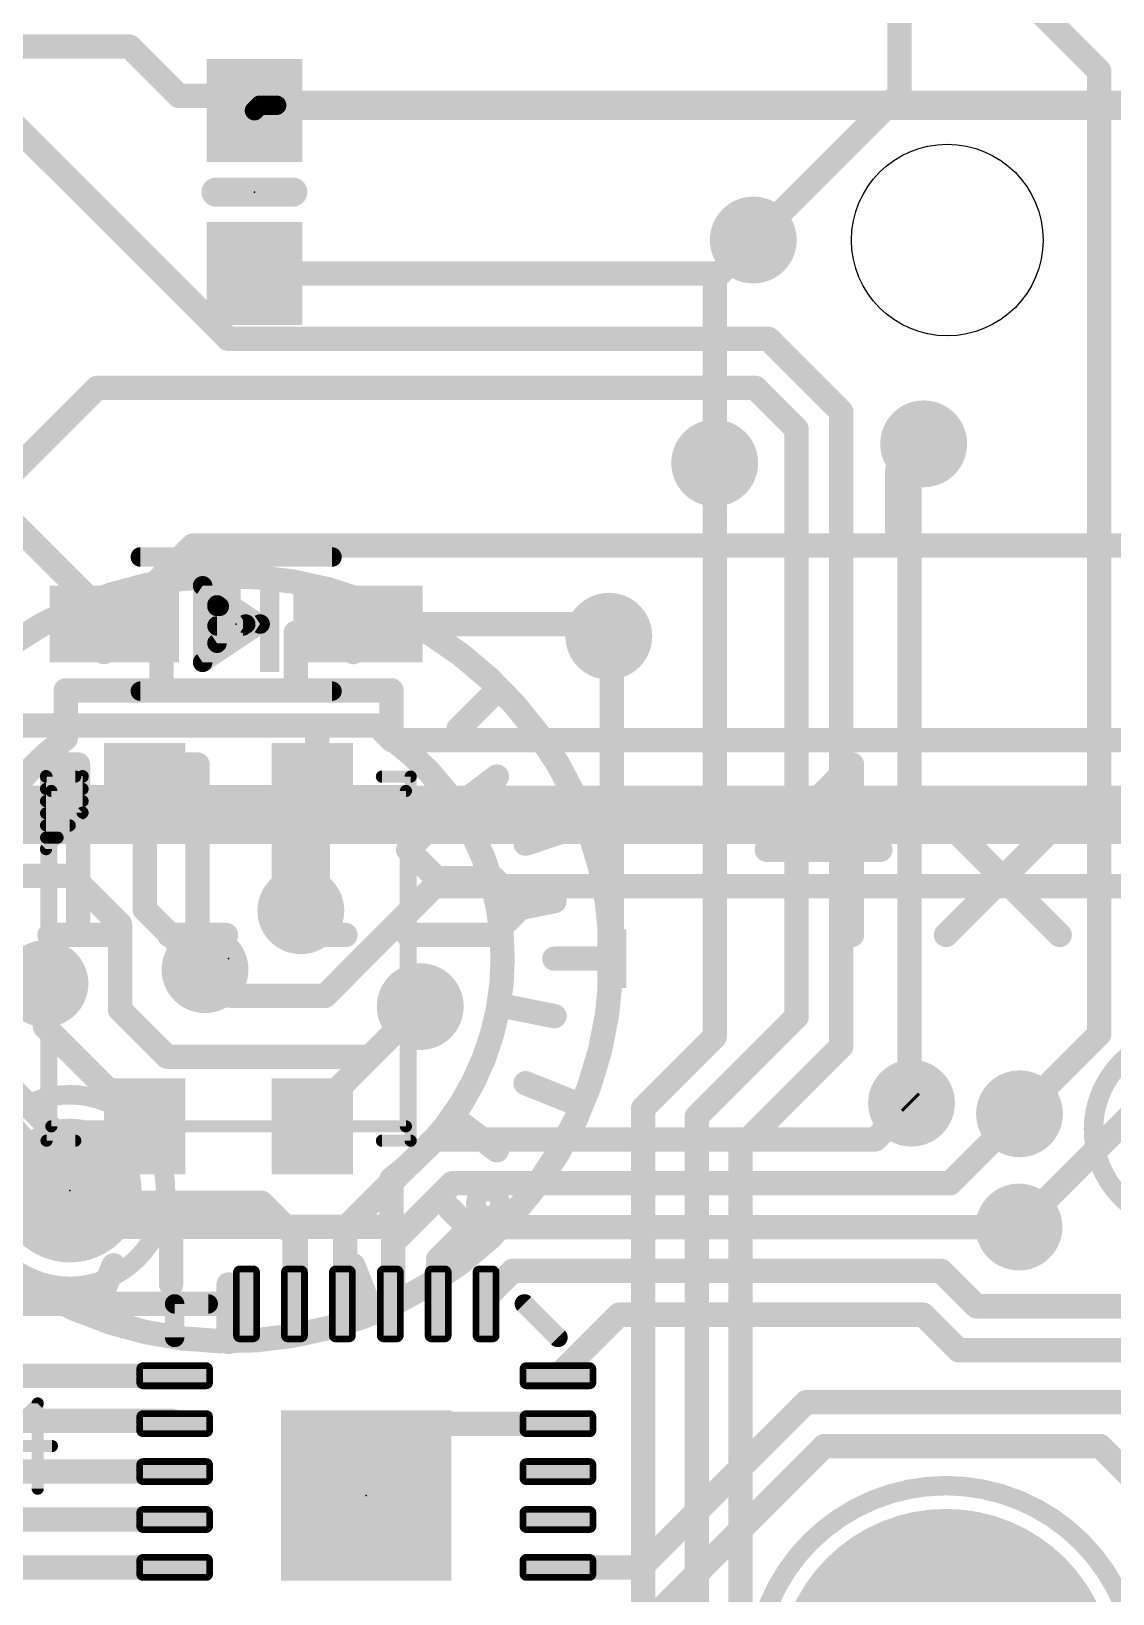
# Model space of a CAD drawing. Extents: x -30.6 to 30.6, y -30.6 to 30.6.
# Drawn here: x 5.44 to 16.73, y 0.87 to 17.18 of the extents above; entities that cross this region are included whole.
import ezdxf

# ---------------------------------------------------------------- set-up
doc = ezdxf.new("R2010")
doc.units = 0
for name, color, linetype in [('1', 12, 'CONTINUOUS'), ('16', 5, 'CONTINUOUS'), ('17', 110, 'CONTINUOUS'), ('18', 110, 'CONTINUOUS'), ('20', 53, 'CONTINUOUS'), ('21', 40, 'CONTINUOUS'), ('22', 53, 'CONTINUOUS'), ('23', 40, 'CONTINUOUS'), ('24', 6, 'CONTINUOUS')]:
    doc.layers.add(name, color=color, linetype=linetype)

# ---------------------------------------------------------------- blocks, each defined once
blk = doc.blocks.new('RECT')
blk.add_solid([(-0.5, -0.5), (0.5, -0.5), (-0.5, 0.5), (0.5, 0.5)])
blk = doc.blocks.new('RECT128000X44800R50')
at = {"const_width": 0.07}
blk.add_lwpolyline([(0.365, -0.07), (0.365, 0.07, 0.4142), (0.33, 0.105), (-0.33, 0.105, 0.4142), (-0.365, 0.07), (-0.365, -0.07, 0.4142), (-0.33, -0.105), (0.33, -0.105, 0.4142)], format="xyb", close=True, dxfattribs=at)
blk.add_solid([(-0.3475, -0.0875), (0.3475, -0.0875), (-0.3475, 0.0875), (0.3475, 0.0875)])
blk = doc.blocks.new('PIE')
at = {"const_width": 0.5}
blk.add_lwpolyline([(0, -0.25, 1), (0, 0.25, 1), (0, -0.25)], format="xyb", dxfattribs=at)
blk = doc.blocks.new('ROUNDP')
at = {"const_width": 0.5}
blk.add_lwpolyline([(0, -0.25, 1), (0, 0.25, 1), (0, -0.25)], format="xyb", dxfattribs=at)
blk = doc.blocks.new('ROUNDV')
at = {"const_width": 0.5}
blk.add_lwpolyline([(0, -0.25, 1), (0, 0.25, 1), (0, -0.25)], format="xyb", dxfattribs=at)

msp = doc.modelspace()

# ---------------------------------------------------------------- linework, layer by layer
at = {"layer": '1'}
for points, const_width in [([(6.467, 17.018), (-4.576, 17.018)], 0.254), ([(6.98, 16.505), (6.467, 17.018)], 0.254), ([(7.7136, 16.4064), (7.615, 16.505)], 0.3048), ([(7.615, 16.505), (6.98, 16.505)], 0.254), ([(8.001, 16.4064), (7.7136, 16.4064)], 0.3048), ([(7.77, 16.35), (7.8264, 16.4064)], 0.2032), ([(7.8264, 16.4064), (8.001, 16.4064)], 0.2032), ([(22.5826, 16.4064), (8.001, 16.4064)], 0.3048), ([(12.626, 14.65), (12.976, 15)], 0.254), ([(7.77, 14.65), (12.626, 14.65)], 0.254), ([(12.573, 14.597), (12.626, 14.65)], 0.254), ([(12.573, 12.6728), (12.573, 14.597)], 0.254), ([(14.478, 12.597), (14.754, 12.873)], 0.254), ([(14.478, 11.811), (14.478, 12.597)], 0.254), ([(5.1978, 12.1032), (6.309, 10.992)], 0.254), ([(7.128, 11.811), (6.309, 10.992)], 0.254), ([(14.478, 11.811), (7.128, 11.811)], 0.254), ([(14.478, 11.811), (20.506, 11.811)], 0.254), ([(8.849, 10.992), (11.341, 10.992)], 0.254), ([(11.341, 10.992), (11.468, 10.865)], 0.254), ([(9.0536, 9.9318), (-8.1022, 9.9318)], 0.254), ([(9.2064, 9.779), (9.0536, 9.9318)], 0.254), ([(23.6906, 9.779), (9.2064, 9.779)], 0.254), ([(1.2914, 9), (8.255, 9)], 0.6096), ([(8.255, 9), (8.254, 8.999)], 0.6096), ([(8.254, 8.999), (8.254, 8)], 0.6096), ([(8.255, 9), (22.23, 9)], 0.6096), ([(5.859, 8.365), (-5.3345, 8.365)], 0.254), ([(5.859, 8.365), (6.3668, 7.8572)], 0.254), ([(8.7166, 7.3245), (9.6471, 8.255)], 0.254), ([(9.6471, 8.255), (20.955, 8.255)], 0.254), ([(6.3668, 7.8572), (6.3668, 6.9682)], 0.254), ([(7.254, 7.3854), (7.5274, 7.112)], 0.254), ([(8.509, 7.112), (8.7166, 7.3196)], 0.254), ([(8.7166, 7.3196), (8.7166, 7.3245)], 0.254), ([(7.5274, 7.112), (8.509, 7.112)], 0.254), ([(6.3668, 6.9682), (6.858, 6.477)], 0.254), ([(8.977, 6.477), (9.5, 7)], 0.254), ([(6.2972, 5.08), (4.7662, 6.611)], 0.254), ([(6.858, 6.477), (8.977, 6.477)], 0.254), ([(14.2484, 5.6134), (14.627, 5.992)], 0.254), ([(15.0292, 5.1562), (15.754, 5.881)], 0.254), ([(8.7168, 4.6859), (9.6443, 5.6134)], 0.254), ([(9.6443, 5.6134), (14.2484, 5.6134)], 0.254), ([(9.2168, 4.5393), (9.8337, 5.1562)], 0.254), ([(9.8337, 5.1562), (15.0292, 5.1562)], 0.254), ([(5.842, 5.08), (6.2972, 5.08)], 0.254), ([(6.2972, 5.08), (6.4242, 4.953)], 0.254), ([(7.841, 4.953), (6.4242, 4.953)], 0.254), ([(8.187, 4.607), (7.841, 4.953)], 0.254), ([(8.187, 3.897), (8.187, 4.607)], 0.254), ([(8.7168, 3.9268), (8.7168, 4.6859)], 0.254), ([(9.687, 4.363), (9.9512, 4.6272)], 0.254), ([(9.9512, 4.6272), (9.9612, 4.6272)], 0.254), ([(9.9612, 4.6272), (10.033, 4.699)], 0.254), ([(10.033, 4.699), (15.748, 4.699)], 0.254), ([(9.2168, 3.9268), (9.2168, 4.5393)], 0.254), ([(9.687, 3.897), (9.687, 4.363)], 0.254), ([(10.187, 3.964), (10.4648, 4.2418)], 0.254), ([(10.4648, 4.2418), (14.9352, 4.2418)], 0.254), ([(14.9352, 4.2418), (15.3054, 3.8716)], 0.254), ([(10.187, 3.897), (10.187, 3.964)], 0.254), ([(7.687, 3.897), (5.3096, 3.897)], 0.254), ([(8.687, 3.897), (8.7168, 3.9268)], 0.254), ([(9.187, 3.897), (9.2168, 3.9268)], 0.254), ([(15.3054, 3.8716), (17.1096, 3.8716)], 0.254), ([(10.937, 3.147), (11.5746, 3.7846)], 0.254), ([(11.5746, 3.7846), (14.7458, 3.7846)], 0.254), ([(14.7458, 3.7846), (15.116, 3.4144)], 0.254), ([(15.116, 3.4144), (18.3953, 3.4144)], 0.254), ([(5.2206, 3.147), (6.937, 3.147)], 0.254), ([(11.8034, 1.147), (13.5266, 2.8702)], 0.254), ([(13.5266, 2.8702), (19.7738, 2.8702)], 0.254), ([(6.9072, 2.6768), (5.0442, 2.6768)], 0.254), ([(6.937, 2.647), (6.9072, 2.6768)], 0.254), ([(9.759, 2.647), (9.017, 1.905)], 0.254), ([(10.937, 2.647), (9.759, 2.647)], 0.254), ([(11.95, 0.647), (13.716, 2.413)], 0.254), ([(13.716, 2.413), (16.596, 2.413)], 0.254), ([(16.596, 2.413), (18.612, 0.397)], 0.254), ([(6.937, 2.147), (4.9275, 2.147)], 0.254), ([(6.937, 1.647), (4.322, 1.647)], 0.254), ([(6.937, 1.147), (4.387, 1.147)], 0.254), ([(10.937, 1.147), (11.8034, 1.147)], 0.254)]:
    msp.add_lwpolyline(points, dxfattribs=dict(at, const_width=const_width))
for points, const_width in [([(6.5119, 17.0629, 1), (6.4221, 16.9731)], 0.127), ([(6.467, 16.9545, 1), (6.467, 17.0815)], 0.127), ([(7.6689, 16.5589, 1), (7.5611, 16.4511)], 0.1524), ([(6.98, 16.5685, 1), (6.98, 16.4415)], 0.127), ([(6.9351, 16.4601, 1), (7.0249, 16.5499)], 0.127), ([(7.615, 16.4415, 1), (7.615, 16.5685)], 0.127), ([(7.7136, 16.4826, 1), (7.7136, 16.3302)], 0.1524), ([(7.6597, 16.3525, 1), (7.7675, 16.4603)], 0.1524), ([(7.8264, 16.4572, 1), (7.8264, 16.3556)], 0.1016), ([(7.8623, 16.3705, 1), (7.7905, 16.4423)], 0.1016), ([(8.001, 16.4826, 1), (8.001, 16.3302)], 0.1524), ([(8.001, 16.3302, 1), (8.001, 16.4826)], 0.1524), ([(8.001, 16.3556, 1), (8.001, 16.4572)], 0.1016), ([(7.7341, 16.3859, 1), (7.8059, 16.3141)], 0.1016), ([(13.0209, 14.9551, 1), (12.9311, 15.0449)], 0.127), ([(7.77, 14.7135, 1), (7.77, 14.5865)], 0.127), ([(12.6365, 14.597, 1), (12.5095, 14.597)], 0.127), ([(12.5281, 14.6419, 1), (12.6179, 14.5521)], 0.127), ([(12.5811, 14.6949, 1), (12.6709, 14.6051)], 0.127), ([(12.6709, 14.6051, 1), (12.5811, 14.6949)], 0.127), ([(12.626, 14.5865, 1), (12.626, 14.7135)], 0.127), ([(14.7989, 12.8281, 1), (14.7091, 12.9179)], 0.127), ([(12.5095, 12.6728, 1), (12.6365, 12.6728)], 0.127), ([(14.5415, 12.597, 1), (14.4145, 12.597)], 0.127), ([(14.4331, 12.6419, 1), (14.5229, 12.5521)], 0.127), ([(7.128, 11.8745, 1), (7.128, 11.7475)], 0.127), ([(7.1729, 11.7661, 1), (7.0831, 11.8559)], 0.127), ([(14.478, 11.8745, 1), (14.478, 11.7475)], 0.127), ([(14.478, 11.7475, 1), (14.478, 11.8745)], 0.127), ([(14.4145, 11.811, 1), (14.5415, 11.811)], 0.127), ([(6.2641, 11.0369, 1), (6.3539, 10.9471)], 0.127), ([(6.2641, 10.9471, 1), (6.3539, 11.0369)], 0.127), ([(8.849, 11.0555, 1), (8.849, 10.9285)], 0.127), ([(11.3859, 11.0369, 1), (11.2961, 10.9471)], 0.127), ([(11.341, 10.9285, 1), (11.341, 11.0555)], 0.127), ([(11.4231, 10.8201, 1), (11.5129, 10.9099)], 0.127), ([(9.0985, 9.9767, 1), (9.0087, 9.8869)], 0.127), ([(9.0536, 9.8683, 1), (9.0536, 9.9953)], 0.127), ([(9.2064, 9.8425, 1), (9.2064, 9.7155)], 0.127), ([(9.1615, 9.7341, 1), (9.2513, 9.8239)], 0.127), ([(8.4064, 8.999, 1), (8.1016, 8.999)], 0.3048), ([(8.255, 9.1524, 1), (8.255, 8.8476)], 0.3048), ([(8.3628, 8.8922, 1), (8.1472, 9.1078)], 0.3048), ([(8.255, 8.8476, 1), (8.255, 9.1524)], 0.3048), ([(8.1462, 9.1068, 1), (8.3618, 8.8912)], 0.3048), ([(5.9039, 8.4099, 1), (5.8141, 8.3201)], 0.127), ([(5.859, 8.3015, 1), (5.859, 8.4285)], 0.127), ([(9.6471, 8.3185, 1), (9.6471, 8.1915)], 0.127), ([(9.692, 8.2101, 1), (9.6022, 8.2999)], 0.127), ([(8.1016, 8, 1), (8.4064, 8)], 0.3048), ([(6.4303, 7.8572, 1), (6.3033, 7.8572)], 0.127), ([(6.3219, 7.8123, 1), (6.4117, 7.9021)], 0.127), ([(7.2989, 7.4303, 1), (7.2091, 7.3405)], 0.127), ([(8.7801, 7.3245, 1), (8.6531, 7.3245)], 0.127), ([(8.6717, 7.3694, 1), (8.7615, 7.2796)], 0.127), ([(8.6531, 7.3196, 1), (8.7801, 7.3196)], 0.127), ([(8.7615, 7.2747, 1), (8.6717, 7.3645)], 0.127), ([(7.5274, 7.1755, 1), (7.5274, 7.0485)], 0.127), ([(7.4825, 7.0671, 1), (7.5723, 7.1569)], 0.127), ([(8.4641, 7.1569, 1), (8.5539, 7.0671)], 0.127), ([(8.509, 7.0485, 1), (8.509, 7.1755)], 0.127), ([(6.4117, 7.0131, 1), (6.3219, 6.9233)], 0.127), ([(6.3033, 6.9682, 1), (6.4303, 6.9682)], 0.127), ([(9.5449, 6.9551, 1), (9.4551, 7.0449)], 0.127), ([(6.858, 6.5405, 1), (6.858, 6.4135)], 0.127), ([(6.8131, 6.4321, 1), (6.9029, 6.5219)], 0.127), ([(8.9321, 6.5219, 1), (9.0219, 6.4321)], 0.127), ([(8.977, 6.4135, 1), (8.977, 6.5405)], 0.127), ([(14.6719, 5.9471, 1), (14.5821, 6.0369)], 0.127), ([(15.7989, 5.8361, 1), (15.7091, 5.9259)], 0.127), ([(9.6443, 5.6769, 1), (9.6443, 5.5499)], 0.127), ([(9.6892, 5.5685, 1), (9.5994, 5.6583)], 0.127), ([(14.2035, 5.6583, 1), (14.2933, 5.5685)], 0.127), ([(14.2484, 5.5499, 1), (14.2484, 5.6769)], 0.127), ([(9.8337, 5.2197, 1), (9.8337, 5.0927)], 0.127), ([(9.8786, 5.1113, 1), (9.7887, 5.2011)], 0.127), ([(14.9843, 5.2011, 1), (15.0741, 5.1113)], 0.127), ([(15.0292, 5.0927, 1), (15.0292, 5.2197)], 0.127), ([(5.842, 5.1435, 1), (5.842, 5.0165)], 0.127), ([(6.3421, 5.1249, 1), (6.2523, 5.0351)], 0.127), ([(6.2523, 5.0351, 1), (6.3421, 5.1249)], 0.127), ([(6.2972, 5.0165, 1), (6.2972, 5.1435)], 0.127), ([(6.4242, 5.0165, 1), (6.4242, 4.8895)], 0.127), ([(6.3793, 4.9081, 1), (6.4691, 4.9979)], 0.127), ([(7.8859, 4.9979, 1), (7.7961, 4.9081)], 0.127), ([(7.841, 4.8895, 1), (7.841, 5.0165)], 0.127), ([(8.2505, 4.607, 1), (8.1235, 4.607)], 0.127), ([(8.7803, 4.6859, 1), (8.6533, 4.6859)], 0.127), ([(8.6719, 4.7308, 1), (8.7617, 4.641)], 0.127), ([(9.9512, 4.6907, 1), (9.9512, 4.5637)], 0.127), ([(9.9163, 4.6721, 1), (10.0061, 4.5823)], 0.127), ([(9.9961, 4.5823, 1), (9.9063, 4.6721)], 0.127), ([(9.9612, 4.5637, 1), (9.9612, 4.6907)], 0.127), ([(10.033, 4.7625, 1), (10.033, 4.6355)], 0.127), ([(10.0779, 4.6541, 1), (9.9881, 4.7439)], 0.127), ([(15.748, 4.6355, 1), (15.748, 4.7625)], 0.127), ([(8.1421, 4.5621, 1), (8.2319, 4.6519)], 0.127), ([(9.2803, 4.5393, 1), (9.1533, 4.5393)], 0.127), ([(9.1719, 4.5843, 1), (9.2617, 4.4944)], 0.127), ([(9.7505, 4.363, 1), (9.6235, 4.363)], 0.127), ([(9.6421, 4.4079, 1), (9.7319, 4.3181)], 0.127), ([(10.4648, 4.3053, 1), (10.4648, 4.1783)], 0.127), ([(10.5097, 4.1969, 1), (10.4199, 4.2867)], 0.127), ([(14.9801, 4.2867, 1), (14.8903, 4.1969)], 0.127), ([(14.9352, 4.1783, 1), (14.9352, 4.3053)], 0.127), ([(10.2505, 3.964, 1), (10.1235, 3.964)], 0.127), ([(7.687, 3.8335, 1), (7.687, 3.9605)], 0.127), ([(8.1235, 3.897, 1), (8.2505, 3.897)], 0.127), ([(8.6421, 3.9419, 1), (8.7319, 3.8521)], 0.127), ([(8.6533, 3.9268, 1), (8.7803, 3.9268)], 0.127), ([(8.7617, 3.8819, 1), (8.6719, 3.9717)], 0.127), ([(9.1421, 3.9419, 1), (9.2319, 3.8521)], 0.127), ([(9.1533, 3.9268, 1), (9.2803, 3.9268)], 0.127), ([(9.2617, 3.8819, 1), (9.1719, 3.9717)], 0.127), ([(9.6235, 3.897, 1), (9.7505, 3.897)], 0.127), ([(10.1421, 4.0089, 1), (10.2319, 3.9191)], 0.127), ([(10.1235, 3.897, 1), (10.2505, 3.897)], 0.127), ([(15.3054, 3.9351, 1), (15.3054, 3.8081)], 0.127), ([(15.2605, 3.8267, 1), (15.3503, 3.9165)], 0.127), ([(11.5746, 3.8481, 1), (11.5746, 3.7211)], 0.127), ([(11.6195, 3.7397, 1), (11.5297, 3.8295)], 0.127), ([(14.7907, 3.8295, 1), (14.7009, 3.7397)], 0.127), ([(14.7458, 3.7211, 1), (14.7458, 3.8481)], 0.127), ([(15.116, 3.4779, 1), (15.116, 3.3509)], 0.127), ([(15.0711, 3.3695, 1), (15.1609, 3.4593)], 0.127), ([(6.937, 3.0835, 1), (6.937, 3.2105)], 0.127), ([(10.8921, 3.1919, 1), (10.9819, 3.1021)], 0.127), ([(13.5266, 2.9337, 1), (13.5266, 2.8067)], 0.127), ([(13.5715, 2.8253, 1), (13.4817, 2.9151)], 0.127), ([(6.9521, 2.7217, 1), (6.8623, 2.6319)], 0.127), ([(6.9072, 2.6133, 1), (6.9072, 2.7403)], 0.127), ([(9.759, 2.7105, 1), (9.759, 2.5835)], 0.127), ([(9.8039, 2.6021, 1), (9.7141, 2.6919)], 0.127), ([(10.937, 2.5835, 1), (10.937, 2.7105)], 0.127), ([(6.8921, 2.6021, 1), (6.9819, 2.6919)], 0.127), ([(13.716, 2.4765, 1), (13.716, 2.3495)], 0.127), ([(13.7609, 2.3681, 1), (13.6711, 2.4579)], 0.127), ([(16.6409, 2.4579, 1), (16.5511, 2.3681)], 0.127), ([(16.596, 2.3495, 1), (16.596, 2.4765)], 0.127), ([(6.937, 2.0835, 1), (6.937, 2.2105)], 0.127), ([(8.9721, 1.9499, 1), (9.0619, 1.8601)], 0.127), ([(6.937, 1.5835, 1), (6.937, 1.7105)], 0.127), ([(6.937, 1.0835, 1), (6.937, 1.2105)], 0.127), ([(10.937, 1.2105, 1), (10.937, 1.0835)], 0.127), ([(11.7585, 1.1919, 1), (11.8483, 1.1021)], 0.127), ([(11.8034, 1.0835, 1), (11.8034, 1.2105)], 0.127)]:
    msp.add_lwpolyline(points, format="xyb", dxfattribs=dict(at, const_width=const_width))
at = {"layer": '16'}
for points, const_width in [([(14.5, 27.476), (14.5, 16.524)], 0.254), ([(16.5856, 16.7634), (15.5, 17.849)], 0.254), ([(7.493, 13.97), (4.5212, 16.9418)], 0.254), ([(16.5856, 6.7126), (16.5856, 16.7634)], 0.254), ([(14.5, 16.524), (12.976, 15)], 0.254), ([(13.1312, 13.97), (7.493, 13.97)], 0.254), ([(13.8932, 13.208), (13.1312, 13.97)], 0.254), ([(6.1268, 13.4562), (3.937, 11.2664)], 0.254), ([(12.9984, 13.4562), (6.1268, 13.4562)], 0.254), ([(13.4274, 13.0272), (12.9984, 13.4562)], 0.254), ([(13.8932, 6.5847), (13.8932, 13.208)], 0.254), ([(13.4274, 6.8926), (13.4274, 13.0272)], 0.254), ([(14.6044, 12.7234), (14.754, 12.873)], 0.254), ([(12.573, 6.6847), (12.573, 12.6728)], 0.254), ([(14.6044, 6.0146), (14.6044, 12.7234)], 0.254), ([(7.5, 11.5), (7.5, 10.9)], 0.254), ([(6, 11.2), (6.2, 10.7)], 0.254), ([(9, 11.2), (8.8, 10.7)], 0.254), ([(6.8, 10.3), (6.8, 10.9)], 0.254), ([(8.2, 10.3), (8.2, 10.9)], 0.254), ([(11.5, 10.833), (11.468, 10.865)], 0.254), ([(11.5, 7.5), (11.5, 10.833)], 0.254), ([(5.8, 9.8), (5.8, 10.3)], 0.254), ([(6.8, 10.3), (5.8, 10.3)], 0.254), ([(8.2, 10.3), (6.8, 10.3)], 0.254), ([(9.2, 10.3), (8.2, 10.3)], 0.254), ([(9.2, 9.8), (9.2, 10.3)], 0.254), ([(10.3, 10.3), (9.9, 9.9)], 0.254), ([(8.375, 9.25), (8.254, 9.129)], 0.6096), ([(9.9, 9.1), (10.3, 9.4)], 0.254), ([(6.625, 9.25), (6.625, 8.0144)], 0.254), ([(8.254, 9.129), (8.254, 8)], 0.6096), ([(11.2, 8.9), (10.6, 8.7)], 0.254), ([(10.4, 8), (10.9, 8.1)], 0.254), ([(6.625, 8.0144), (7.254, 7.3854)], 0.254), ([(11.5, 7.5), (10.9, 7.5)], 0.254), ([(5.5834, 6.7916), (5.5834, 7.239)], 0.254), ([(9.5, 7), (8.375, 5.875)], 0.254), ([(10.4, 7), (10.9, 6.9)], 0.254), ([(12.3858, 5.8509), (13.4274, 6.8926)], 0.254), ([(6.625, 5.75), (5.5834, 6.7916)], 0.254), ([(12.573, 6.6847), (11.827, 5.9387)], 0.254), ([(12.843, 5.5345), (13.8932, 6.5847)], 0.254), ([(15.754, 5.881), (16.5856, 6.7126)], 0.254), ([(11.1, 6), (10.6, 6.2)], 0.254), ([(11.827, 5.9387), (11.827, 0.0865)], 0.254), ([(14.627, 5.992), (14.6044, 6.0146)], 0.254), ([(15.748, 4.699), (17.0428, 5.9938)], 0.254), ([(8.375, 5.875), (8.375, 5.75)], 0.254), ([(9.9, 5.8), (10.3, 5.5)], 0.254), ([(12.3858, 5.8509), (12.3858, -1.458)], 0.254), ([(12.843, -1.0147), (12.843, 5.5345)], 0.254), ([(5.8, 5.2), (5.8, 4.7)], 0.254), ([(9.2, 5.2), (9.2, 4.7)], 0.254), ([(10.1, 4.6), (9.8, 4.9)], 0.254), ([(6.9, 4.7), (5.8, 4.7)], 0.254), ([(8.2, 4.7), (6.9, 4.7)], 0.254), ([(6.9, 4.7), (6.9, 4.1)], 0.254), ([(9.2, 4.7), (8.2, 4.7)], 0.254), ([(8.2, 4.7), (8.2, 4.1)], 0.254), ([(6.1, 3.8), (6.3, 4.3)], 0.254), ([(9, 3.8), (8.8, 4.3)], 0.254), ([(7.5, 3.5), (7.5, 4.1)], 0.254)]:
    msp.add_lwpolyline(points, dxfattribs=dict(at, const_width=const_width))
for points, const_width in [([(16.6491, 16.7634, 1), (16.5221, 16.7634)], 0.127), ([(16.5407, 16.7185, 1), (16.6305, 16.8083)], 0.127), ([(14.5449, 16.4791, 1), (14.4551, 16.5689)], 0.127), ([(14.4365, 16.524, 1), (14.5635, 16.524)], 0.127), ([(12.9311, 15.0449, 1), (13.0209, 14.9551)], 0.127), ([(7.493, 14.0335, 1), (7.493, 13.9065)], 0.127), ([(7.4481, 13.9251, 1), (7.5379, 14.0149)], 0.127), ([(13.1761, 14.0149, 1), (13.0863, 13.9251)], 0.127), ([(13.1312, 13.9065, 1), (13.1312, 14.0335)], 0.127), ([(6.1268, 13.5197, 1), (6.1268, 13.3927)], 0.127), ([(6.1717, 13.4113, 1), (6.0819, 13.5011)], 0.127), ([(13.0433, 13.5011, 1), (12.9535, 13.4113)], 0.127), ([(12.9984, 13.3927, 1), (12.9984, 13.5197)], 0.127), ([(13.9567, 13.208, 1), (13.8297, 13.208)], 0.127), ([(13.8483, 13.1631, 1), (13.9381, 13.2529)], 0.127), ([(13.4909, 13.0272, 1), (13.3639, 13.0272)], 0.127), ([(13.3825, 12.9823, 1), (13.4723, 13.0721)], 0.127), ([(14.7989, 12.8281, 1), (14.7091, 12.9179)], 0.127), ([(12.6365, 12.6728, 1), (12.5095, 12.6728)], 0.127), ([(14.6679, 12.7234, 1), (14.5409, 12.7234)], 0.127), ([(14.5595, 12.7683, 1), (14.6493, 12.6785)], 0.127), ([(3.8, 6, 5.1283), (3.8, 9)], 0.254), ([(7.5635, 11.5, 1), (7.4365, 11.5)], 0.127), ([(6.059, 11.2236, 1), (5.941, 11.1764)], 0.127), ([(9.059, 11.1764, 1), (8.941, 11.2236)], 0.127), ([(6.8635, 10.9, 1), (6.7365, 10.9)], 0.127), ([(7.4365, 10.9, 1), (7.5635, 10.9)], 0.127), ([(8.2635, 10.9, 1), (8.1365, 10.9)], 0.127), ([(11.5129, 10.9099, 1), (11.4231, 10.8201)], 0.127), ([(11.5635, 10.833, 1), (11.4365, 10.833)], 0.127), ([(11.4551, 10.7881, 1), (11.5449, 10.8779)], 0.127), ([(6.141, 10.6764, 1), (6.259, 10.7236)], 0.127), ([(8.741, 10.7236, 1), (8.859, 10.6764)], 0.127), ([(5.8635, 10.3, 1), (5.7365, 10.3)], 0.127), ([(5.8, 10.3635, 1), (5.8, 10.2365)], 0.127), ([(6.8, 10.3635, 1), (6.8, 10.2365)], 0.127), ([(6.7365, 10.3, 1), (6.8635, 10.3)], 0.127), ([(6.8, 10.2365, 1), (6.8, 10.3635)], 0.127), ([(8.2, 10.3635, 1), (8.2, 10.2365)], 0.127), ([(8.1365, 10.3, 1), (8.2635, 10.3)], 0.127), ([(8.2, 10.2365, 1), (8.2, 10.3635)], 0.127), ([(9.2635, 10.3, 1), (9.1365, 10.3)], 0.127), ([(9.2, 10.2365, 1), (9.2, 10.3635)], 0.127), ([(10.3449, 10.2551, 1), (10.2551, 10.3449)], 0.127), ([(9.8551, 9.9449, 1), (9.9449, 9.8551)], 0.127), ([(5.8, 9.8, 0.5044), (5.8, 5.2)], 0.254), ([(5.7365, 9.8, 1), (5.8635, 9.8)], 0.127), ([(5.8377, 9.7489, 1), (5.7623, 9.8511)], 0.127), ([(9.2, 5.2, 0.5044), (9.2, 9.8)], 0.254), ([(9.2377, 9.8511, 1), (9.1623, 9.7489)], 0.127), ([(9.1365, 9.8, 1), (9.2635, 9.8)], 0.127), ([(8.4828, 9.1422, 1), (8.2672, 9.3578)], 0.3048), ([(10.3381, 9.3492, 1), (10.2619, 9.4508)], 0.127), ([(6.6885, 9.25, 1), (6.5615, 9.25)], 0.127), ([(8.1462, 9.2368, 1), (8.3618, 9.0212)], 0.3048), ([(8.4064, 9.129, 1), (8.1016, 9.129)], 0.3048), ([(9.8619, 9.1508, 1), (9.9381, 9.0492)], 0.127), ([(11.2201, 8.8398, 1), (11.1799, 8.9602)], 0.127), ([(10.5799, 8.7602, 1), (10.6201, 8.6398)], 0.127), ([(10.9125, 8.0377, 1), (10.8875, 8.1623)], 0.127), ([(6.6699, 8.0593, 1), (6.5801, 7.9695)], 0.127), ([(6.5615, 8.0144, 1), (6.6885, 8.0144)], 0.127), ([(8.1016, 8, 1), (8.4064, 8)], 0.3048), ([(10.3875, 8.0623, 1), (10.4125, 7.9377)], 0.127), ([(10.9, 7.5635, 1), (10.9, 7.4365)], 0.127), ([(11.4365, 7.5, 1), (11.5635, 7.5)], 0.127), ([(11.5, 7.4365, 1), (11.5, 7.5635)], 0.127), ([(5.6469, 7.239, 1), (5.5199, 7.239)], 0.127), ([(7.2091, 7.3405, 1), (7.2989, 7.4303)], 0.127), ([(9.5449, 6.9551, 1), (9.4551, 7.0449)], 0.127), ([(10.4125, 7.0623, 1), (10.3875, 6.9377)], 0.127), ([(10.8875, 6.8377, 1), (10.9125, 6.9623)], 0.127), ([(13.4723, 6.8477, 1), (13.3825, 6.9375)], 0.127), ([(5.6283, 6.8365, 1), (5.5385, 6.7467)], 0.127), ([(5.5199, 6.7916, 1), (5.6469, 6.7916)], 0.127), ([(13.3639, 6.8926, 1), (13.4909, 6.8926)], 0.127), ([(12.5095, 6.6847, 1), (12.6365, 6.6847)], 0.127), ([(12.6179, 6.6398, 1), (12.5281, 6.7296)], 0.127), ([(13.9381, 6.5398, 1), (13.8483, 6.6296)], 0.127), ([(16.5221, 6.7126, 1), (16.6491, 6.7126)], 0.127), ([(16.6305, 6.6677, 1), (16.5407, 6.7575)], 0.127), ([(13.8297, 6.5847, 1), (13.9567, 6.5847)], 0.127), ([(10.6236, 6.259, 1), (10.5764, 6.141)], 0.127), ([(11.0764, 5.941, 1), (11.1236, 6.059)], 0.127), ([(11.8905, 5.9387, 1), (11.7635, 5.9387)], 0.127), ([(11.7821, 5.9836, 1), (11.8719, 5.8938)], 0.127), ([(14.6493, 6.0595, 1), (14.5595, 5.9697)], 0.127), ([(14.5409, 6.0146, 1), (14.6679, 6.0146)], 0.127), ([(14.5821, 5.9471, 1), (14.6719, 6.0369)], 0.127), ([(8.4385, 5.875, 1), (8.3115, 5.875)], 0.127), ([(8.3301, 5.9199, 1), (8.4199, 5.8301)], 0.127), ([(9.9381, 5.8508, 1), (9.8619, 5.7492)], 0.127), ([(12.4493, 5.8509, 1), (12.3223, 5.8509)], 0.127), ([(12.3409, 5.8958, 1), (12.4307, 5.806)], 0.127), ([(15.7091, 5.9259, 1), (15.7989, 5.8361)], 0.127), ([(6.5801, 5.7051, 1), (6.6699, 5.7949)], 0.127), ([(8.3115, 5.75, 1), (8.4385, 5.75)], 0.127), ([(10.2619, 5.4492, 1), (10.3381, 5.5508)], 0.127), ([(12.9065, 5.5345, 1), (12.7795, 5.5345)], 0.127), ([(12.7981, 5.5794, 1), (12.8879, 5.4896)], 0.127), ([(5.8635, 5.2, 1), (5.7365, 5.2)], 0.127), ([(5.7623, 5.1489, 1), (5.8377, 5.2511)], 0.127), ([(9.2635, 5.2, 1), (9.1365, 5.2)], 0.127), ([(9.1623, 5.2511, 1), (9.2377, 5.1489)], 0.127), ([(9.8449, 4.9449, 1), (9.7551, 4.8551)], 0.127), ([(5.8, 4.7635, 1), (5.8, 4.6365)], 0.127), ([(5.7365, 4.7, 1), (5.8635, 4.7)], 0.127), ([(6.9, 4.7635, 1), (6.9, 4.6365)], 0.127), ([(6.9635, 4.7, 1), (6.8365, 4.7)], 0.127), ([(6.9, 4.6365, 1), (6.9, 4.7635)], 0.127), ([(8.2, 4.7635, 1), (8.2, 4.6365)], 0.127), ([(8.2635, 4.7, 1), (8.1365, 4.7)], 0.127), ([(8.2, 4.6365, 1), (8.2, 4.7635)], 0.127), ([(9.1365, 4.7, 1), (9.2635, 4.7)], 0.127), ([(9.2, 4.6365, 1), (9.2, 4.7635)], 0.127), ([(15.7031, 4.7439, 1), (15.7929, 4.6541)], 0.127), ([(10.0551, 4.5551, 1), (10.1449, 4.6449)], 0.127), ([(6.359, 4.2764, 1), (6.241, 4.3236)], 0.127), ([(8.859, 4.3236, 1), (8.741, 4.2764)], 0.127), ([(6.8365, 4.1, 1), (6.9635, 4.1)], 0.127), ([(7.5635, 4.1, 1), (7.4365, 4.1)], 0.127), ([(8.1365, 4.1, 1), (8.2635, 4.1)], 0.127), ([(6.041, 3.8236, 1), (6.159, 3.7764)], 0.127), ([(8.941, 3.7764, 1), (9.059, 3.8236)], 0.127), ([(7.4365, 3.5, 1), (7.5635, 3.5)], 0.127)]:
    msp.add_lwpolyline(points, format="xyb", dxfattribs=dict(at, const_width=const_width))
at = {"layer": '20'}
msp.add_circle((15, 15), 1, dxfattribs=at)
at = {"layer": '21'}
for points, const_width in [([(7.37, 15.5), (8.17, 15.5)], 0.3048), ([(6.579, 11.692), (8.579, 11.692)], 0.2032), ([(7.229, 10.592), (7.229, 11.392)], 0.2032), ([(7.229, 11.392), (7.829, 10.992)], 0.2032), ([(7.379, 10.792), (7.379, 11.192)], 0.2032), ([(7.379, 11.192), (7.679, 10.992)], 0.2032), ([(7.379, 11.176), (7.403, 11.176)], 0.2032), ([(7.829, 10.992), (7.229, 10.592)], 0.2032), ([(7.679, 10.992), (7.379, 10.792)], 0.2032), ([(7.379, 10.9728), (7.6502, 10.9728)], 0.2032), ([(8.579, 10.292), (6.579, 10.292)], 0.2032), ([(8.4231, 9.8231), (8.4231, 9.5265)], 0.254), ([(5.6318, 9.5265), (5.9284, 9.5265)], 0.254), ([(5.9284, 9.5265), (5.9284, 7.747)], 0.254), ([(6.8792, 9.5265), (7.1758, 9.5265)], 0.254), ([(7.1758, 9.5265), (7.1758, 7.747)], 0.254), ([(14.0058, 9.5265), (13.116, 8.6368)], 0.254), ([(14.0058, 7.747), (14.0058, 9.5265)], 0.254), ([(8.1266, 8.9333), (8.4231, 8.9333)], 0.254), ([(8.4231, 8.9333), (8.4231, 7.747)], 0.254), ([(9.3739, 8.6368), (9.6705, 8.9333)], 0.254), ([(9.6705, 8.9333), (10.5603, 8.9333)], 0.254), ([(14.987, 8.9333), (16.1734, 7.747)], 0.254), ([(14.987, 7.747), (16.1734, 8.9333)], 0.254), ([(9.6705, 8.3402), (9.3739, 8.6368)], 0.254), ([(13.116, 8.6368), (14.3023, 8.6368)], 0.254), ([(10.2637, 8.3402), (9.6705, 8.3402)], 0.254), ([(10.5603, 8.0436), (10.2637, 8.3402)], 0.254), ([(10.2637, 7.747), (10.5603, 8.0436)], 0.254), ([(5.6318, 7.747), (6.225, 7.747)], 0.254), ([(6.8792, 7.747), (7.4724, 7.747)], 0.254), ([(8.1266, 7.747), (8.7197, 7.747)], 0.254), ([(9.3739, 7.747), (10.2637, 7.747)], 0.254), ([(6.937, 3.547), (6.937, 3.897)], 0.2032), ([(6.937, 3.897), (7.287, 3.897)], 0.2032), ([(10.937, 3.547), (10.587, 3.897)], 0.2032), ([(5.5079, 2.8583), (5.063, 2.4134)], 0.127), ([(5.5079, 1.9685), (5.5079, 2.8583)], 0.127), ([(5.063, 2.4134), (5.6562, 2.4134)], 0.127)]:
    msp.add_lwpolyline(points, dxfattribs=dict(at, const_width=const_width))
for points, const_width in [([(7.37, 15.5762, 1), (7.37, 15.4238)], 0.1524), ([(8.17, 15.4238, 1), (8.17, 15.5762)], 0.1524), ([(6.579, 11.7428, 1), (6.579, 11.6412)], 0.1016), ([(8.579, 11.6412, 1), (8.579, 11.7428)], 0.1016), ([(7.2798, 11.392, 1), (7.1782, 11.392)], 0.1016), ([(7.2572, 11.4343, 1), (7.2008, 11.3497)], 0.1016), ([(7.4298, 11.192, 1), (7.3282, 11.192)], 0.1016), ([(7.4072, 11.2343, 1), (7.3508, 11.1497)], 0.1016), ([(7.379, 11.2268, 1), (7.379, 11.1252)], 0.1016), ([(7.403, 11.1252, 1), (7.403, 11.2268)], 0.1016), ([(7.7072, 10.9497, 1), (7.6508, 11.0343)], 0.1016), ([(7.8572, 10.9497, 1), (7.8008, 11.0343)], 0.1016), ([(7.379, 11.0236, 1), (7.379, 10.922)], 0.1016), ([(7.6502, 10.922, 1), (7.6502, 11.0236)], 0.1016), ([(7.6508, 10.9497, 1), (7.7072, 11.0343)], 0.1016), ([(7.8008, 10.9497, 1), (7.8572, 11.0343)], 0.1016), ([(7.3508, 10.8343, 1), (7.4072, 10.7497)], 0.1016), ([(7.3282, 10.792, 1), (7.4298, 10.792)], 0.1016), ([(7.2008, 10.6343, 1), (7.2572, 10.5497)], 0.1016), ([(7.1782, 10.592, 1), (7.2798, 10.592)], 0.1016), ([(6.579, 10.3428, 1), (6.579, 10.2412)], 0.1016), ([(8.579, 10.2412, 1), (8.579, 10.3428)], 0.1016), ([(8.4866, 9.8231, 1), (8.3597, 9.8231)], 0.127), ([(5.6318, 9.59, 1), (5.6318, 9.463)], 0.127), ([(5.9919, 9.5265, 1), (5.8649, 9.5265)], 0.127), ([(5.9284, 9.463, 1), (5.9284, 9.59)], 0.127), ([(6.8792, 9.59, 1), (6.8792, 9.463)], 0.127), ([(7.2393, 9.5265, 1), (7.1123, 9.5265)], 0.127), ([(7.1758, 9.463, 1), (7.1758, 9.59)], 0.127), ([(14.0693, 9.5265, 1), (13.9423, 9.5265)], 0.127), ([(14.0507, 9.4816, 1), (13.9609, 9.5714)], 0.127), ([(8.3597, 9.5265, 1), (8.4866, 9.5265)], 0.127), ([(8.1266, 8.9968, 1), (8.1266, 8.8698)], 0.127), ([(8.4866, 8.9333, 1), (8.3597, 8.9333)], 0.127), ([(8.4231, 8.8698, 1), (8.4231, 8.9968)], 0.127), ([(9.6705, 8.9968, 1), (9.6705, 8.8698)], 0.127), ([(9.7154, 8.8884, 1), (9.6256, 8.9782)], 0.127), ([(10.5603, 8.8698, 1), (10.5603, 8.9968)], 0.127), ([(15.0319, 8.9782, 1), (14.9421, 8.8884)], 0.127), ([(16.2183, 8.8884, 1), (16.1285, 8.9782)], 0.127), ([(9.4188, 8.6817, 1), (9.329, 8.5919)], 0.127), ([(9.329, 8.6817, 1), (9.4188, 8.5919)], 0.127), ([(13.116, 8.7003, 1), (13.116, 8.5733)], 0.127), ([(13.0711, 8.6817, 1), (13.1609, 8.5919)], 0.127), ([(14.3023, 8.5733, 1), (14.3023, 8.7003)], 0.127), ([(9.6705, 8.4037, 1), (9.6705, 8.2767)], 0.127), ([(9.6256, 8.2953, 1), (9.7154, 8.3851)], 0.127), ([(10.3086, 8.3851, 1), (10.2188, 8.2953)], 0.127), ([(10.2637, 8.2767, 1), (10.2637, 8.4037)], 0.127), ([(10.6052, 7.9987, 1), (10.5154, 8.0885)], 0.127), ([(10.5154, 7.9987, 1), (10.6052, 8.0885)], 0.127), ([(5.6318, 7.8105, 1), (5.6318, 7.6835)], 0.127), ([(6.225, 7.6835, 1), (6.225, 7.8105)], 0.127), ([(6.8792, 7.8105, 1), (6.8792, 7.6835)], 0.127), ([(7.4724, 7.6835, 1), (7.4724, 7.8105)], 0.127), ([(8.1266, 7.8105, 1), (8.1266, 7.6835)], 0.127), ([(8.7197, 7.6835, 1), (8.7197, 7.8105)], 0.127), ([(9.3739, 7.8105, 1), (9.3739, 7.6835)], 0.127), ([(10.2188, 7.7919, 1), (10.3086, 7.7021)], 0.127), ([(10.2637, 7.6835, 1), (10.2637, 7.8105)], 0.127), ([(14.9421, 7.7919, 1), (15.0319, 7.7021)], 0.127), ([(16.1285, 7.7021, 1), (16.2183, 7.7919)], 0.127), ([(5.8649, 7.747, 1), (5.9919, 7.747)], 0.127), ([(7.1123, 7.747, 1), (7.2393, 7.747)], 0.127), ([(8.3597, 7.747, 1), (8.4866, 7.747)], 0.127), ([(13.9423, 7.747, 1), (14.0693, 7.747)], 0.127), ([(17.526, 4.715, 1), (17.526, 6.715, 1), (17.526, 4.715)], 0.2032), ([(5.842, 4.08, 1), (5.842, 6.08, 1), (5.842, 4.08)], 0.2032), ([(10.207, 4.818, 1), (10.207, 5.072, 1), (10.207, 4.818)], 0.2032), ([(6.9878, 3.897, 1), (6.8862, 3.897)], 0.1016), ([(6.937, 3.9478, 1), (6.937, 3.8462)], 0.1016), ([(7.287, 3.8462, 1), (7.287, 3.9478)], 0.1016), ([(10.6229, 3.9329, 1), (10.5511, 3.8611)], 0.1016), ([(6.8862, 3.547, 1), (6.9878, 3.547)], 0.1016), ([(10.9011, 3.5111, 1), (10.9729, 3.5829)], 0.1016), ([(5.5396, 2.8583, 1), (5.4761, 2.8583)], 0.0635), ([(5.5303, 2.8358, 1), (5.4854, 2.8807)], 0.0635), ([(5.6562, 2.3816, 1), (5.6562, 2.4451)], 0.0635), ([(5.4761, 1.9685, 1), (5.5396, 1.9685)], 0.0635)]:
    msp.add_lwpolyline(points, format="xyb", dxfattribs=dict(at, const_width=const_width))
at = {"layer": '22'}
for points, const_width in [([(5.595, 9.4298, 1), (5.595, 9.3662)], 0.0635), ([(5.595, 9.4368, 1), (5.595, 9.3733)], 0.0635), ([(5.6268, 9.405, 1), (5.5633, 9.405)], 0.0635), ([(5.6, 9.4318, 1), (5.6, 9.3682)], 0.0635), ([(5.6318, 9.4, 1), (5.5683, 9.4)], 0.0635), ([(5.9, 9.3682, 1), (5.9, 9.4318)], 0.0635), ([(6.0077, 9.405, 1), (5.9443, 9.405)], 0.0635), ([(5.976, 9.3733, 1), (5.976, 9.4368)], 0.0635), ([(5.976, 9.3662, 1), (5.976, 9.4298)], 0.0635), ([(9.1, 9.4318, 1), (9.1, 9.3682)], 0.0635), ([(9.4318, 9.4, 1), (9.3682, 9.4)], 0.0635), ([(9.4, 9.3682, 1), (9.4, 9.4318)], 0.0635), ([(5.595, 9.3028, 1), (5.595, 9.2393)], 0.0635), ([(5.65, 9.2818, 1), (5.65, 9.2182)], 0.0635), ([(5.6818, 9.25, 1), (5.6183, 9.25)], 0.0635), ([(5.976, 9.2393, 1), (5.976, 9.3028)], 0.0635), ([(9.3818, 9.25, 1), (9.3182, 9.25)], 0.0635), ([(9.35, 9.2182, 1), (9.35, 9.2818)], 0.0635), ([(5.595, 9.1758, 1), (5.595, 9.1122)], 0.0635), ([(5.976, 9.1122, 1), (5.976, 9.1758)], 0.0635), ([(5.595, 9.0488, 1), (5.595, 8.9853)], 0.0635), ([(5.9443, 9.024, 1), (6.0077, 9.024)], 0.0635), ([(5.9985, 9.0015, 1), (5.9535, 9.0465)], 0.0635), ([(5.969, 8.9853, 1), (5.969, 9.0488)], 0.0635), ([(5.595, 8.7948, 1), (5.595, 8.7312)], 0.0635), ([(5.595, 8.9218, 1), (5.595, 8.8582)], 0.0635), ([(5.715, 8.7312, 1), (5.715, 8.7948)], 0.0635), ([(5.842, 8.8582, 1), (5.842, 8.9218)], 0.0635), ([(5.5725, 8.6655, 1), (5.6175, 8.6205)], 0.0635), ([(5.5633, 8.643, 1), (5.6268, 8.643)], 0.0635), ([(5.6183, 5.75, 1), (5.6818, 5.75)], 0.0635), ([(5.65, 5.7817, 1), (5.65, 5.7183)], 0.0635), ([(9.3182, 5.75, 1), (9.3818, 5.75)], 0.0635), ([(9.35, 5.7183, 1), (9.35, 5.7817)], 0.0635), ([(5.6, 5.6318, 1), (5.6, 5.5683)], 0.0635), ([(5.5683, 5.6, 1), (5.6318, 5.6)], 0.0635), ([(5.9, 5.5683, 1), (5.9, 5.6318)], 0.0635), ([(9.1, 5.6318, 1), (9.1, 5.5683)], 0.0635), ([(9.3682, 5.6, 1), (9.4318, 5.6)], 0.0635), ([(9.4, 5.5683, 1), (9.4, 5.6318)], 0.0635), ([(14.986, -2, 1), (14.986, 2, 1), (14.986, -2)], 0.2032)]:
    msp.add_lwpolyline(points, format="xyb", dxfattribs=dict(at, const_width=const_width))
at = {"layer": '22', "const_width": 0.127}
for points in [[(5.595, 9.405), (5.976, 9.405)], [(5.595, 8.643), (5.595, 9.405)], [(5.595, 9.398), (5.976, 9.398)], [(5.9, 9.4), (5.6, 9.4)], [(5.6, 9.4), (5.6, 5.6)], [(5.976, 9.405), (5.976, 9.024)], [(9.1, 9.4), (9.4, 9.4)], [(9.4, 9.4), (9.4, 5.6)], [(5.595, 9.271), (5.976, 9.271)], [(5.65, 5.75), (5.65, 9.25)], [(5.65, 9.25), (9.35, 9.25)], [(9.35, 9.25), (9.35, 5.75)], [(5.595, 9.144), (5.976, 9.144)], [(5.976, 9.024), (5.595, 8.643)], [(5.595, 9.017), (5.969, 9.017)], [(5.595, 8.89), (5.842, 8.89)], [(5.595, 8.763), (5.715, 8.763)], [(9.35, 5.75), (5.65, 5.75)], [(5.6, 5.6), (5.9, 5.6)], [(9.4, 5.6), (9.1, 5.6)]]:
    msp.add_lwpolyline(points, dxfattribs=at)
at = {"layer": '23'}
for p in [(7.77, 15.5), (7.579, 10.992), (5.842, 5.08), (8.937, 1.897)]:
    msp.add_point(p, dxfattribs=at)
at = {"layer": '24'}
msp.add_point((7.5, 7.5), dxfattribs=at)
msp.add_point((7.5, 7.5), dxfattribs=at)

# ---------------------------------------------------------------- block references
at = {"layer": '1', "xscale": 1.075, "rotation": 90}
for p in [(7.77, 16.35), (7.77, 14.65)]:
    msp.add_blockref('RECT', p, dxfattribs=at)
at = {"layer": '1'}
for p, xscale, yscale, rotation in [((6.309, 10.992), 1.35, 0.8, 180), ((8.849, 10.992), 1.35, 0.8, 180), ((8.937, 1.897), 1.778, 1.778, 270)]:
    msp.add_blockref('RECT', p, dxfattribs=dict(at, xscale=xscale, yscale=yscale, rotation=rotation))
at = {"layer": '1', "xscale": 1.5, "yscale": 1.5}
msp.add_blockref('PIE', (5.842, 5.08), dxfattribs=at)
at = {"layer": '1'}
for p, rotation in [((7.687, 3.897), 90), ((8.187, 3.897), 90), ((8.687, 3.897), 90), ((9.187, 3.897), 90), ((9.687, 3.897), 90), ((10.187, 3.897), 90), ((10.937, 3.147), 180), ((10.937, 2.647), 180), ((10.937, 2.147), 180), ((10.937, 1.647), 180), ((10.937, 1.147), 180)]:
    msp.add_blockref('RECT128000X44800R50', p, dxfattribs=dict(at, rotation=rotation))
for p in [(6.937, 3.147), (6.937, 2.647), (6.937, 2.147), (6.937, 1.647), (6.937, 1.147)]:
    msp.add_blockref('RECT128000X44800R50', p, dxfattribs=at)
at = {"layer": '16', "xscale": 0.85, "rotation": 180}
for p in [(6.625, 9.25), (8.375, 9.25), (6.625, 5.75), (8.375, 5.75)]:
    msp.add_blockref('RECT', p, dxfattribs=at)
at = {"layer": '16', "xscale": 0.6096, "yscale": 0.3048, "rotation": 270}
msp.add_blockref('RECT', (11.5, 7.5), dxfattribs=at)
at = {"layer": '17', "xscale": 3.516, "yscale": 3.516, "rotation": 180}
msp.add_blockref('ROUNDP', (14.986, 0), dxfattribs=at)
msp.add_blockref('ROUNDP', (14.986, 0), dxfattribs=at)
at = {"layer": '18', "xscale": 0.9064, "yscale": 0.9064}
for p in [(12.976, 15), (12.976, 15), (14.754, 12.873), (14.754, 12.873), (12.573, 12.6728), (12.573, 12.6728), (11.468, 10.865), (11.468, 10.865), (8.254, 8), (8.254, 8), (7.254, 7.3854), (7.254, 7.3854), (5.5834, 7.239), (5.5834, 7.239), (9.5, 7), (9.5, 7), (14.627, 5.992), (14.627, 5.992), (15.754, 5.881), (15.754, 5.881), (15.748, 4.699), (15.748, 4.699), (9.017, 1.905), (9.017, 1.905)]:
    msp.add_blockref('ROUNDV', p, dxfattribs=at)
at = {"layer": '21', "xscale": 0.2, "rotation": 180}
msp.add_blockref('RECT', (7.929, 10.992), dxfattribs=at)

doc.saveas('drawing.dxf')
